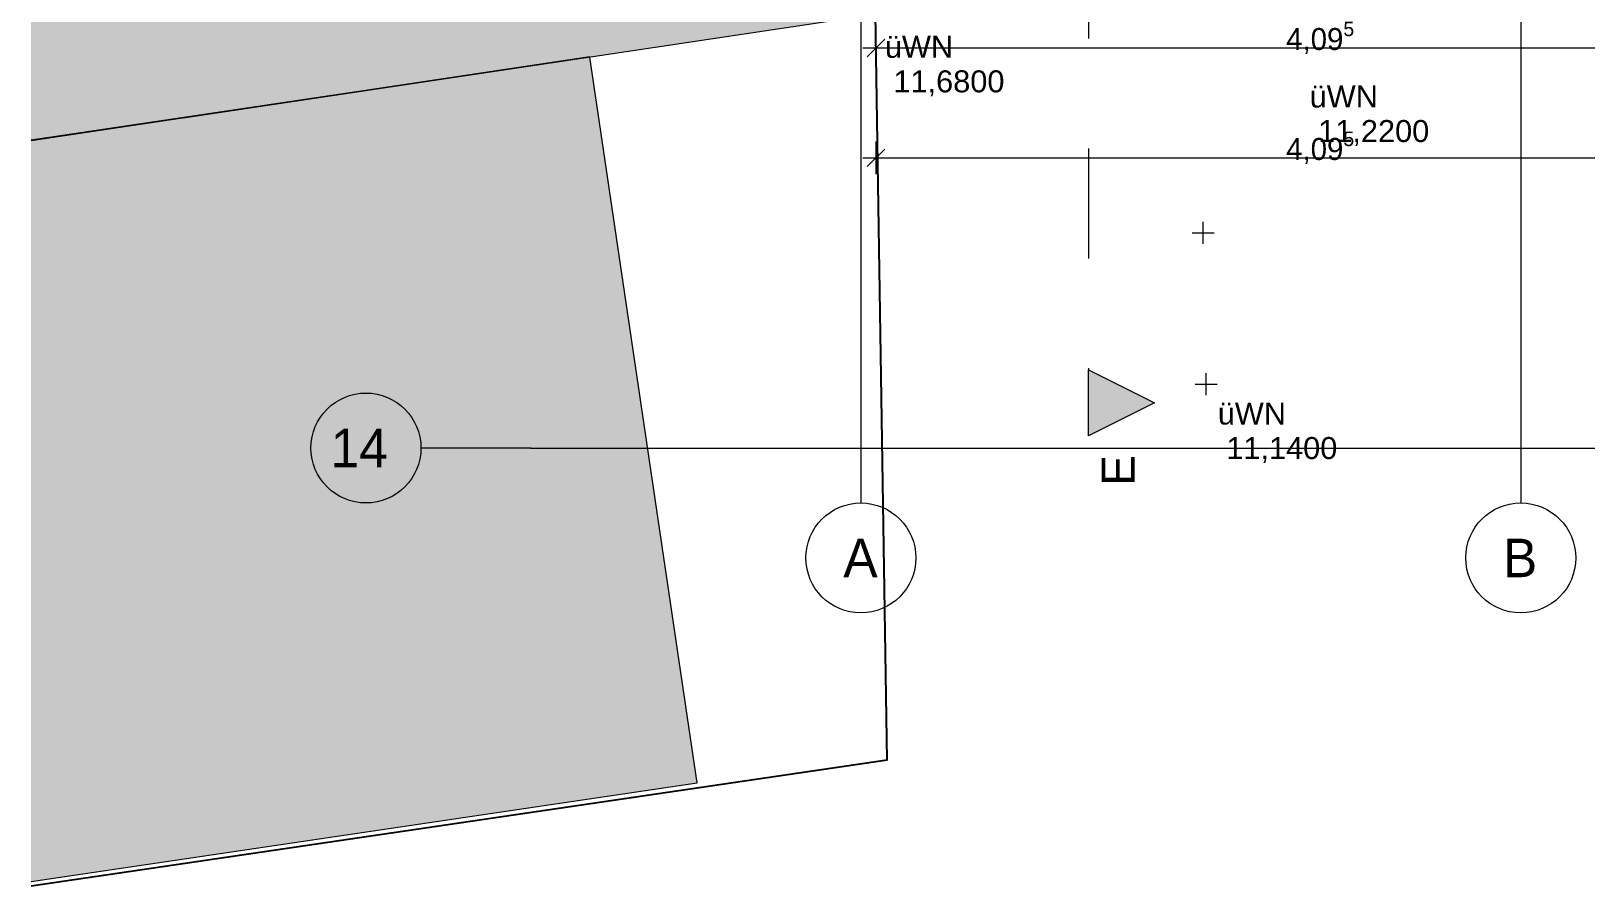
# Model space of a CAD drawing. Header units: metres. Extents: x -4 to 206, y -18 to 45.
# Drawn here: x 29.53 to 36.6, y -18 to -14.11 of the extents above; entities that cross this region are included whole.
import ezdxf

# ---------------------------------------------------------------- set-up
doc = ezdxf.new("R2010")
doc.units = ezdxf.units.M
doc.header["$MEASUREMENT"] = 0
doc.linetypes.add('Untersicht', pattern=[0.001, 0.0005, -0.0005])
for name, color, linetype in [('3._DD PP STG2_4_000 Achsraster', 7, 'Continuous'), ('3._DD PP STG2_4_725 Nachbarbebauung', 7, 'Continuous'), ('3._DD PP STG2_4_851 Marker Schnitt', 7, 'Continuous'), ('3._DD PP STG2_4_910 Allgemein Lageplan Höhen', 7, 'Continuous'), ('3._DD PP STG2_4_950 Polierplan Bemaßung', 7, 'Continuous'), ('3._DD PP STG2_4_Neubau_840 Baulinien', 7, 'Continuous')]:
    doc.layers.add(name, color=color, linetype=linetype)
doc.styles.add('ERSTELLTER_STIL_1', font='arial.ttf')
doc.styles.add('ERSTELLTER_STIL_2', font='')
doc.styles.get('ERSTELLTER_STIL_2').set_extended_font_data('Eurostile')
doc.linetypes.add('Grenze Grundstück', pattern='A,0,[1,415_260415_PP_VA_1_6 3 St1.Shx,S=0.00031746,R=0,X=0,Y=0],-0.04,0', length=0.04)

msp = doc.modelspace()

# ---------------------------------------------------------------- hatches: boundary and pattern name
at = {"layer": '3._DD PP STG2_4_725 Nachbarbebauung', "linetype": 'Continuous', "lineweight": 0, "true_color": 0x1f1f1f}
for points in [[(33.3596, -4.0618), (29.5275, -4.632), (29.5275, -14.6052), (32.0677, -14.2249), (30.2188, -14.5019), (33.3665, -14.0306)], [(29.5275, -17.9753), (32.5563, -17.5264), (32.0675, -14.2268), (29.5275, -14.603)]]:
    msp.add_hatch(color=250, dxfattribs=at).paths.add_polyline_path(points)
at = {"layer": '3._DD PP STG2_4_851 Marker Schnitt', "linetype": 'Continuous', "lineweight": 0, "true_color": 0x000000}
msp.add_hatch(color=18, dxfattribs=at).paths.add_polyline_path([(34.335, -15.9487), (34.635, -15.7987), (34.335, -15.6487)])

# ---------------------------------------------------------------- linework, layer by layer
at = {"layer": '3._DD PP STG2_4_000 Achsraster', "color": 5, "linetype": 'Continuous', "lineweight": 0, "ltscale": 1000}
for p, q in [((33.3, 1.9963), (33.3, -16.0037)), ((36.3, 1.9963), (36.3, -16.0037)), ((31.8, -16.0037), (31.3, -16.0037)), ((31.8, -16.0037), (54.3, -16.0037)), ((33.3, -16.0037), (33.3, -16.0037)), ((33.3, -16.0037), (33.3, -16.2537)), ((36.3, -16.0037), (36.3, -16.0037)), ((36.3, -16.0037), (36.3, -16.2537))]:
    msp.add_line(p, q, dxfattribs=at)
for centre in [(31.05, -16.0037), (33.3, -16.5037), (36.3, -16.5037)]:
    msp.add_circle(centre, 0.25, dxfattribs=at)
for p in [(31.8, -16.0037), (31.8, -16.0037), (33.3, -16.0037), (36.3, -16.0037)]:
    msp.add_point(p, dxfattribs=at)
at = {"layer": '3._DD PP STG2_4_725 Nachbarbebauung', "color": 8, "linetype": 'Continuous', "lineweight": 13, "ltscale": 1000, "flags": 128}
for points in [[(29.5275, -14.6052), (32.0677, -14.2249), (30.2188, -14.5019), (33.3665, -14.0306), (33.3596, -4.0618), (29.5275, -4.632)], [(29.5275, -17.9753), (32.5563, -17.5264), (32.0675, -14.2268), (29.5275, -14.603)]]:
    msp.add_lwpolyline(points, dxfattribs=at)
at = {"layer": '3._DD PP STG2_4_851 Marker Schnitt', "color": 7, "linetype": 'Untersicht', "lineweight": 13, "ltscale": 1000}
msp.add_line((34.335, 1.3588), (34.335, -15.6487), dxfattribs=at)
at = {"layer": '3._DD PP STG2_4_851 Marker Schnitt', "color": 7, "linetype": 'Continuous', "lineweight": 13, "ltscale": 1000, "flags": 128}
msp.add_lwpolyline([(34.335, -15.9487), (34.335, -15.6487), (34.635, -15.7987)], close=True, dxfattribs=at)
at = {"layer": '3._DD PP STG2_4_910 Allgemein Lageplan Höhen', "color": 7, "linetype": 'Continuous', "lineweight": 13, "ltscale": 1000}
for p, q in [((34.8565, -15.0751), (34.8565, -14.9751)), ((34.8065, -15.0251), (34.9065, -15.0251)), ((34.8702, -15.7636), (34.8702, -15.6636)), ((34.8202, -15.7136), (34.9202, -15.7136))]:
    msp.add_line(p, q, dxfattribs=at)
at = {"layer": '3._DD PP STG2_4_950 Polierplan Bemaßung', "color": 7, "linetype": 'Continuous', "lineweight": 13, "ltscale": 1000}
for p, q in [((33.3688, -14.2591), (33.3688, -14.1091)), ((33.3088, -14.1841), (33.3688, -14.1841)), ((33.4088, -14.1441), (33.3288, -14.2241)), ((33.3688, -14.1841), (37.465, -14.1841))]:
    msp.add_line(p, q, dxfattribs=at)
at = {"layer": '3._DD PP STG2_4_950 Polierplan Bemaßung', "color": 1, "linetype": 'Continuous', "lineweight": 13, "ltscale": 1000, "true_color": 0xfb0106}
for p, q in [((33.3688, -14.7591), (33.3688, -14.6091)), ((33.3088, -14.6841), (33.3688, -14.6841)), ((33.4088, -14.6441), (33.3288, -14.7241)), ((33.3688, -14.6841), (37.465, -14.6841))]:
    msp.add_line(p, q, dxfattribs=at)
at = {"layer": '3._DD PP STG2_4_Neubau_840 Baulinien', "color": 1, "linetype": 'Grenze Grundstück', "lineweight": 25, "ltscale": 1000, "true_color": 0xfb0106, "flags": 128}
msp.add_lwpolyline([(29.5275, -17.9951), (33.4189, -17.4224), (33.3665, -14.0306), (52.1486, -11.3318), (57.2775, -10.5132)], dxfattribs=at)

# ---------------------------------------------------------------- texts
at = {"layer": '3._DD PP STG2_4_000 Achsraster', "color": 5, "linetype": 'Continuous', "lineweight": 0, "char_height": 0.175, "attachment_point": 1, "style": 'ERSTELLTER_STIL_2'}
for s, insert in [('\\A1;{\\pql;\\pt0;\\fEurostile|b0|i0|c0|p0;\\W1.000000;14}', (30.889, -15.9162)), ('\\A1;{\\pql;\\pt0;\\fEurostile|b0|i0|c0|p0;\\W1.000000;A}', (33.2201, -16.4162)), ('\\A1;{\\pql;\\pt0;\\fEurostile|b0|i0|c0|p0;\\W1.000000;B}', (36.2191, -16.4162))]:
    msp.add_mtext(s, dxfattribs=dict(at, insert=insert))
at = {"layer": '3._DD PP STG2_4_851 Marker Schnitt', "color": 7, "linetype": 'Continuous', "lineweight": 13, "insert": (34.545, -16.1759), "char_height": 0.15, "attachment_point": 7, "rotation": 90, "style": 'ERSTELLTER_STIL_1'}
msp.add_mtext('\\A1;{\\pql;\\pt0;\\fArial|b0|i0|c0|p0;\\W1.000000;E}', dxfattribs=at)
at = {"layer": '3._DD PP STG2_4_910 Allgemein Lageplan Höhen', "color": 7, "linetype": 'Continuous', "lineweight": 13, "char_height": 0.1, "attachment_point": 1, "style": 'ERSTELLTER_STIL_1'}
for s, insert in [('\\A1;{\\pql;\\fArial|b0|i0|c0|p0;\\W1.000000;üWN}', (33.4091, -14.1291)), ('\\A1;{\\pql;\\fArial|b0|i0|c0|p0;\\W1.000000; 11,6800}', (33.4091, -14.2863)), ('\\A1;{\\pql;\\fArial|b0|i0|c0|p0;\\W1.000000;üWN}', (35.3403, -14.3551)), ('\\A1;{\\pql;\\fArial|b0|i0|c0|p0;\\W1.000000; 11,2200}', (35.3403, -14.5123)), ('\\A1;{\\pql;\\fArial|b0|i0|c0|p0;\\W1.000000;üWN}', (34.9224, -15.7968)), ('\\A1;{\\pql;\\fArial|b0|i0|c0|p0;\\W1.000000; 11,1400}', (34.9224, -15.9539))]:
    msp.add_mtext(s, dxfattribs=dict(at, insert=insert))
at = {"layer": '3._DD PP STG2_4_950 Polierplan Bemaßung', "color": 7, "linetype": 'Continuous', "lineweight": 13, "insert": (35.2334, -14.223), "char_height": 0.1, "attachment_point": 7, "style": 'ERSTELLTER_STIL_2'}
msp.add_mtext('\\A1;{\\pql;\\fEurostile|b0|i0|c0|p0;\\W1.000000;4,09\\fEurostile|b0|i0|c0|p0;\\W1.000000;\\A1{\\H.66x;\\S5^  ;}}', dxfattribs=at)
at = {"layer": '3._DD PP STG2_4_950 Polierplan Bemaßung', "color": 1, "linetype": 'Continuous', "lineweight": 13, "true_color": 0xfb0106, "insert": (35.2334, -14.723), "char_height": 0.1, "attachment_point": 7, "style": 'ERSTELLTER_STIL_2'}
msp.add_mtext('\\A1;{\\pql;\\fEurostile|b0|i0|c0|p0;\\W1.000000;4,09\\fEurostile|b0|i0|c0|p0;\\W1.000000;\\A1{\\H.66x;\\S5^  ;}}', dxfattribs=at)

doc.saveas('drawing.dxf')
